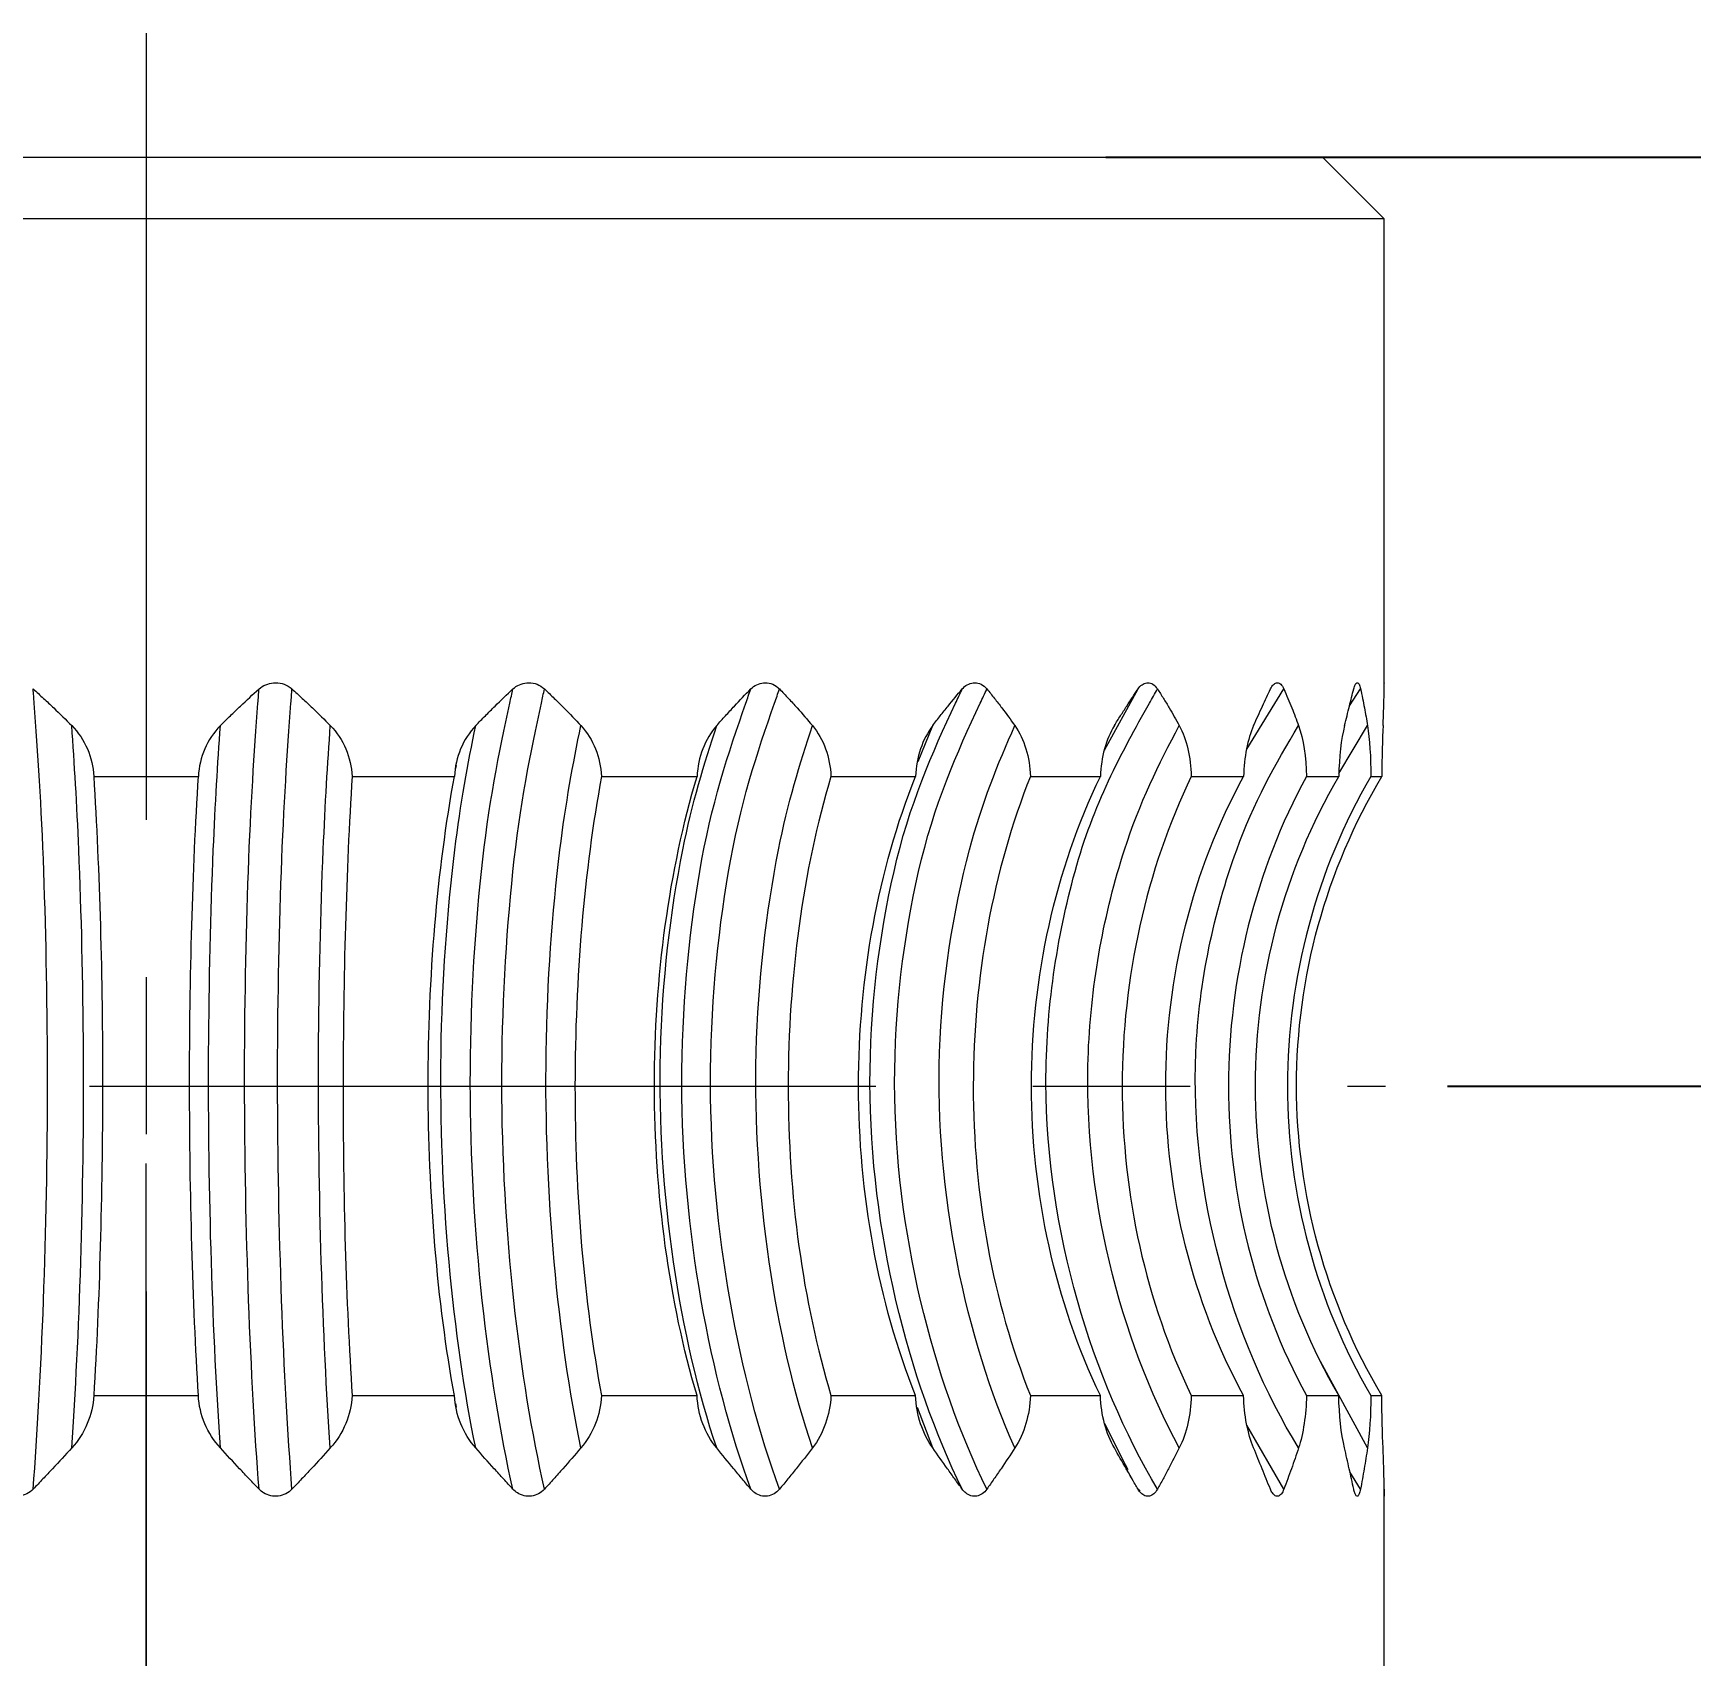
# Model space of a CAD drawing. Header units: millimetres. Extents: x 2 to 295, y 1 to 209.
# Drawn here: x 69.55 to 96.32, y 105.46 to 131.66 of the extents above; entities that cross this region are included whole.
import ezdxf

# ---------------------------------------------------------------- set-up
doc = ezdxf.new("R2010")
doc.units = ezdxf.units.MM
doc.linetypes.add('CENTER', pattern=[10.16, 6.35, -1.27, 1.27, -1.27])
doc.linetypes.add('CENTERX2', pattern=[20.32, 12.7, -2.54, 2.54, -2.54])
doc.layers.add('DIM', color=5, linetype='Continuous')
doc.layers.add('中心线', color=1, linetype='CENTER', lineweight=15)
doc.styles.add('SLDTEXTSTYLE0', font='TXT', dxfattribs={"width": 0.469})
doc.styles.add('SLDTEXTSTYLE14', font='TXT', dxfattribs={"width": 0.7})
doc.dimstyles.new('SLDDIMSTYLE1', dxfattribs={"dimtxt": 3.5, "dimasz": 3.5, "dimexe": 0, "dimexo": 0.0625, "dimgap": 0.875, "dimtad": 2, "dimlfac": 0.2, "dimrnd": 1e-09, "dimzin": 12, "dimdsep": 46, "dimtxsty": 'SLDTEXTSTYLE0', "dimsah": 1, "dimcen": 0.09, "dimadec": 0, "dimazin": 3, "dimtol": 1, "dimtp": -0.03, "dimtm": 0.08, "dimtfac": 1, "dimtofl": 0, "dimtmove": 0, "dimatfit": 3, "dimfxl": 0, "dimfrac": 2, "dimtolj": 1, "dimarcsym": 0})
doc.dimstyles.new('SLDDIMSTYLE2', dxfattribs={"dimtxt": 3.5, "dimasz": 3.5, "dimexe": 0, "dimexo": 0.0625, "dimgap": 0.875, "dimtad": 2, "dimlfac": 0.2, "dimrnd": 1e-09, "dimzin": 12, "dimdsep": 46, "dimtxsty": 'SLDTEXTSTYLE0', "dimsah": 1, "dimcen": 0.09, "dimadec": 0, "dimazin": 3, "dimtfac": 1, "dimtofl": 0, "dimtmove": 0, "dimatfit": 3, "dimfxl": 0, "dimfrac": 2, "dimtolj": 1, "dimtzin": 12, "dimarcsym": 0})

# ---------------------------------------------------------------- blocks, each defined once
blk = doc.blocks.new('_D_1')
at = {"layer": 'DIM'}
for p, q in [((86.873, 129.664), (139.005, 129.664)), ((138.005, 59.664), (138.005, 129.664)), ((89.873, 59.664), (139.005, 59.664))]:
    blk.add_line(p, q, dxfattribs=at)
for points in [[(138.005, 129.664), (137.467, 126.164), (138.544, 126.164)], [(138.005, 59.664), (138.544, 63.164), (137.467, 63.164)]]:
    blk.add_solid(points, dxfattribs=at)
at = {"layer": 'DIM', "char_height": 3.5, "attachment_point": 1, "rotation": 90, "style": 'SLDTEXTSTYLE14'}
for s, insert in [('0.03', (129.42, 93.448)), ('0.08', (133.494, 93.448)), ('-', (129.42, 92.087)), ('-', (133.494, 92.087)), ('14', (133.494, 88.004))]:
    blk.add_mtext(s, dxfattribs=dict(at, insert=insert))
blk = doc.blocks.new('_D_4')
at = {"layer": 'DIM'}
for p, q in [((92.394, 114.664), (124.913, 114.664)), ((123.913, 114.664), (123.913, 59.664)), ((89.873, 59.664), (124.913, 59.664))]:
    blk.add_line(p, q, dxfattribs=at)
for points in [[(123.913, 114.664), (123.375, 111.164), (124.452, 111.164)], [(123.913, 59.664), (124.452, 63.164), (123.375, 63.164)]]:
    blk.add_solid(points, dxfattribs=at)
at = {"layer": 'DIM', "insert": (119.402, 82.597), "char_height": 3.5, "attachment_point": 1, "rotation": 90, "style": 'SLDTEXTSTYLE14'}
blk.add_mtext('11', dxfattribs=at)
blk = doc.blocks.new('SW_CENTERMARKSYMBOL_0')
at = {"layer": '中心线', "color": 0}
for p, q in [((0, 12.5), (0, 18.75)), ((0, 0), (0, 12.5))]:
    blk.add_line(p, q, dxfattribs=at)

msp = doc.modelspace()

# ---------------------------------------------------------------- linework, layer by layer
at = {"color": 7, "linetype": 'Continuous', "lineweight": 15}
for p, q in [((52.373, 129.664), (71.373, 129.664)), ((71.373, 129.664), (90.373, 129.664)), ((91.373, 128.664), (90.373, 129.664)), ((71.373, 128.664), (51.373, 128.664)), ((91.373, 128.664), (71.373, 128.664)), ((91.373, 121.171), (91.373, 128.664)), ((76.38, 119.839), (76.371, 119.791)), ((70.528, 119.664), (72.218, 119.664)), ((74.701, 119.664), (76.354, 119.664)), ((78.729, 119.664), (80.273, 119.664)), ((82.435, 119.664), (83.802, 119.664)), ((85.657, 119.664), (86.788, 119.664)), ((88.256, 119.664), (89.101, 119.664)), ((90.116, 119.664), (90.638, 119.664)), ((91.157, 119.664), (91.334, 119.664)), ((70.528, 109.664), (72.218, 109.664)), ((74.701, 109.664), (76.354, 109.664)), ((76.371, 109.535), (76.38, 109.478)), ((78.729, 109.664), (80.273, 109.664)), ((82.435, 109.664), (83.802, 109.664)), ((85.657, 109.664), (86.788, 109.664)), ((88.256, 109.664), (89.101, 109.664)), ((90.116, 109.664), (90.638, 109.664)), ((91.157, 109.664), (91.334, 109.664)), ((87.235, 108.467), (87.195, 108.546)), ((87.319, 108.287), (87.212, 108.474)), ((87.395, 108.154), (87.422, 108.12)), ((91.373, 93.568), (91.373, 108.044))]:
    msp.add_line(p, q, dxfattribs=at)
at = {"color": 8, "linetype": 'Continuous', "lineweight": 15}
for p, q in [((86.854, 120.088), (87.395, 121.075)), ((89.151, 120.103), (89.751, 121.075)), ((90.811, 120.805), (90.99, 121.075)), ((83.842, 119.904), (84.079, 120.483)), ((90.639, 119.71), (91.102, 120.483)), ((91.102, 108.819), (90.343, 110.215)), ((84.079, 108.819), (83.835, 109.473)), ((87.195, 108.546), (86.857, 109.207)), ((89.751, 108.154), (89.155, 109.187)), ((90.99, 108.154), (90.818, 108.432))]:
    msp.add_line(p, q, dxfattribs=at)
at = {"color": 7, "linetype": 'Continuous', "lineweight": 15}
for points, knots in [([(69.549, 108.154), (69.685, 109.929), (69.781, 112.322), (69.782, 115.901), (69.759, 117.056), (69.683, 119.201), (69.624, 120.049), (69.56, 120.922), (69.555, 120.999), (69.549, 121.075)], [0.3987915, 0.3987915, 0.3987915, 0.3987915, 0.5490419, 0.5490419, 0.6242016, 0.6242016, 0.6993612, 0.6993612, 0.7065633, 0.7065633, 0.7065633, 0.7065633]), ([(69.549, 121.075), (69.605, 121.025), (69.661, 120.974), (69.716, 120.923), (69.772, 120.873), (69.827, 120.821), (69.881, 120.769), (69.98, 120.675), (70.077, 120.58), (70.172, 120.483)], [0, 0, 0, 0, 0.0000452671, 0.0000452671, 0.0000452671, 0.0000905365, 0.0000905365, 0.0000905365, 0.0001723095, 0.0001723095, 0.0001723095, 0.0001723095]), ([(72.574, 120.483), (72.627, 120.537), (72.68, 120.59), (72.734, 120.642), (72.788, 120.695), (72.842, 120.747), (72.897, 120.799), (72.996, 120.893), (73.096, 120.984), (73.197, 121.075)], [0, 0, 0, 0, 0.0000452681, 0.0000452681, 0.0000452681, 0.0000905364, 0.0000905364, 0.0000905364, 0.0001723055, 0.0001723055, 0.0001723055, 0.0001723055]), ([(73.197, 108.154), (73.061, 109.929), (72.965, 112.322), (72.964, 115.901), (72.987, 117.056), (73.063, 119.201), (73.122, 120.049), (73.186, 120.922), (73.192, 120.999), (73.197, 121.075)], [0.3987915, 0.3987915, 0.3987915, 0.3987915, 0.5490419, 0.5490419, 0.6242016, 0.6242016, 0.6993612, 0.6993612, 0.7065633, 0.7065633, 0.7065633, 0.7065633]), ([(73.197, 121.075), (73.229, 121.104), (73.267, 121.128), (73.307, 121.144), (73.347, 121.16), (73.39, 121.17), (73.433, 121.173), (73.479, 121.177), (73.526, 121.172), (73.571, 121.161), (73.616, 121.149), (73.66, 121.128), (73.698, 121.101), (73.709, 121.093), (73.72, 121.084), (73.73, 121.075)], [0, 0, 0, 0, 0.0000259963, 0.0000259963, 0.0000259963, 0.0000518736, 0.0000518736, 0.0000518736, 0.0000797156, 0.0000797156, 0.0000797156, 0.0001081413, 0.0001081413, 0.0001081413, 0.000116144, 0.000116144, 0.000116144, 0.000116144]), ([(73.73, 108.154), (73.594, 109.929), (73.498, 112.322), (73.497, 115.901), (73.52, 117.056), (73.596, 119.201), (73.655, 120.049), (73.719, 120.922), (73.724, 120.999), (73.73, 121.075)], [0.3987915, 0.3987915, 0.3987915, 0.3987915, 0.5490419, 0.5490419, 0.6242016, 0.6242016, 0.6993612, 0.6993612, 0.7065633, 0.7065633, 0.7065633, 0.7065633]), ([(73.73, 121.075), (73.786, 121.025), (73.841, 120.974), (73.896, 120.923), (73.951, 120.873), (74.006, 120.821), (74.06, 120.769), (74.158, 120.675), (74.255, 120.58), (74.349, 120.483)], [0, 0, 0, 0, 0.0000452671, 0.0000452671, 0.0000452671, 0.0000905365, 0.0000905365, 0.0000905365, 0.0001723095, 0.0001723095, 0.0001723095, 0.0001723095]), ([(77.298, 108.154), (76.896, 109.929), (76.612, 112.322), (76.609, 115.901), (76.677, 117.056), (76.902, 119.201), (77.076, 120.049), (77.265, 120.922), (77.282, 120.999), (77.298, 121.075)], [0.3987915, 0.3987915, 0.3987915, 0.3987915, 0.5490419, 0.5490419, 0.6242016, 0.6242016, 0.6993612, 0.6993612, 0.7065633, 0.7065633, 0.7065633, 0.7065633]), ([(76.698, 120.483), (76.749, 120.537), (76.801, 120.59), (76.853, 120.642), (76.905, 120.695), (76.957, 120.747), (77.01, 120.799), (77.105, 120.893), (77.201, 120.984), (77.298, 121.075)], [0, 0, 0, 0, 0.0000452681, 0.0000452681, 0.0000452681, 0.0000905364, 0.0000905364, 0.0000905364, 0.0001723055, 0.0001723055, 0.0001723055, 0.0001723055]), ([(77.808, 108.154), (77.406, 109.929), (77.121, 112.322), (77.119, 115.901), (77.187, 117.056), (77.411, 119.201), (77.586, 120.049), (77.775, 120.922), (77.791, 120.999), (77.808, 121.075)], [0.3987915, 0.3987915, 0.3987915, 0.3987915, 0.5490419, 0.5490419, 0.6242016, 0.6242016, 0.6993612, 0.6993612, 0.7065633, 0.7065633, 0.7065633, 0.7065633]), ([(77.298, 121.075), (77.329, 121.104), (77.365, 121.128), (77.404, 121.144), (77.442, 121.16), (77.483, 121.17), (77.524, 121.173), (77.568, 121.177), (77.613, 121.172), (77.656, 121.161), (77.699, 121.149), (77.741, 121.128), (77.778, 121.101), (77.788, 121.093), (77.798, 121.084), (77.808, 121.075)], [0, 0, 0, 0, 0.0000259963, 0.0000259963, 0.0000259963, 0.0000518736, 0.0000518736, 0.0000518736, 0.0000797156, 0.0000797156, 0.0000797156, 0.0001081413, 0.0001081413, 0.0001081413, 0.000116144, 0.000116144, 0.000116144, 0.000116144]), ([(77.808, 121.075), (77.861, 121.025), (77.914, 120.974), (77.966, 120.923), (78.019, 120.873), (78.071, 120.821), (78.122, 120.769), (78.215, 120.675), (78.307, 120.58), (78.396, 120.483)], [0, 0, 0, 0, 0.0000452671, 0.0000452671, 0.0000452671, 0.0000905365, 0.0000905365, 0.0000905365, 0.0001723095, 0.0001723095, 0.0001723095, 0.0001723095]), ([(81.14, 108.154), (80.49, 109.929), (80.03, 112.322), (80.026, 115.901), (80.136, 117.056), (80.498, 119.201), (80.782, 120.049), (81.087, 120.922), (81.114, 120.999), (81.14, 121.075)], [0.3987915, 0.3987915, 0.3987915, 0.3987915, 0.5490419, 0.5490419, 0.6242016, 0.6242016, 0.6993612, 0.6993612, 0.7065633, 0.7065633, 0.7065633, 0.7065633]), ([(81.604, 108.154), (80.954, 109.929), (80.494, 112.322), (80.489, 115.901), (80.6, 117.056), (80.962, 119.201), (81.245, 120.049), (81.551, 120.922), (81.577, 120.999), (81.604, 121.075)], [0.3987915, 0.3987915, 0.3987915, 0.3987915, 0.5490419, 0.5490419, 0.6242016, 0.6242016, 0.6993612, 0.6993612, 0.7065633, 0.7065633, 0.7065633, 0.7065633]), ([(80.59, 120.483), (80.637, 120.537), (80.684, 120.59), (80.732, 120.642), (80.78, 120.695), (80.828, 120.747), (80.876, 120.799), (80.963, 120.893), (81.052, 120.984), (81.14, 121.075)], [0, 0, 0, 0, 0.0000452681, 0.0000452681, 0.0000452681, 0.0000905364, 0.0000905364, 0.0000905364, 0.0001723055, 0.0001723055, 0.0001723055, 0.0001723055]), ([(81.14, 121.075), (81.168, 121.104), (81.202, 121.128), (81.236, 121.144), (81.271, 121.16), (81.309, 121.17), (81.346, 121.173), (81.386, 121.177), (81.427, 121.172), (81.466, 121.161), (81.505, 121.149), (81.544, 121.128), (81.577, 121.101), (81.586, 121.093), (81.595, 121.084), (81.604, 121.075)], [0, 0, 0, 0, 0.0000259963, 0.0000259963, 0.0000259963, 0.0000518736, 0.0000518736, 0.0000518736, 0.0000797156, 0.0000797156, 0.0000797156, 0.0001081413, 0.0001081413, 0.0001081413, 0.000116144, 0.000116144, 0.000116144, 0.000116144]), ([(81.604, 121.075), (81.652, 121.025), (81.7, 120.974), (81.748, 120.923), (81.795, 120.873), (81.842, 120.821), (81.889, 120.769), (81.973, 120.675), (82.055, 120.58), (82.136, 120.483)], [0, 0, 0, 0, 0.0000452671, 0.0000452671, 0.0000452671, 0.0000905365, 0.0000905365, 0.0000905365, 0.0001723095, 0.0001723095, 0.0001723095, 0.0001723095]), ([(84.555, 108.154), (83.685, 109.929), (83.07, 112.322), (83.064, 115.901), (83.211, 117.056), (83.697, 119.201), (84.075, 120.049), (84.484, 120.922), (84.52, 120.999), (84.555, 121.075)], [0.3987915, 0.3987915, 0.3987915, 0.3987915, 0.5490419, 0.5490419, 0.6242016, 0.6242016, 0.6993612, 0.6993612, 0.7065633, 0.7065633, 0.7065633, 0.7065633]), ([(84.953, 108.154), (84.083, 109.929), (83.468, 112.322), (83.462, 115.901), (83.609, 117.056), (84.095, 119.201), (84.473, 120.049), (84.882, 120.922), (84.918, 120.999), (84.953, 121.075)], [0.3987915, 0.3987915, 0.3987915, 0.3987915, 0.5490419, 0.5490419, 0.6242016, 0.6242016, 0.6993612, 0.6993612, 0.7065633, 0.7065633, 0.7065633, 0.7065633]), ([(84.079, 120.483), (84.12, 120.537), (84.161, 120.59), (84.202, 120.642), (84.244, 120.695), (84.285, 120.747), (84.327, 120.799), (84.403, 120.893), (84.479, 120.984), (84.555, 121.075)], [0, 0, 0, 0, 0.0000452681, 0.0000452681, 0.0000452681, 0.0000905364, 0.0000905364, 0.0000905364, 0.0001723055, 0.0001723055, 0.0001723055, 0.0001723055]), ([(84.555, 121.075), (84.58, 121.104), (84.608, 121.128), (84.638, 121.144), (84.668, 121.16), (84.7, 121.17), (84.733, 121.173), (84.767, 121.177), (84.802, 121.172), (84.835, 121.161), (84.869, 121.149), (84.902, 121.128), (84.93, 121.101), (84.938, 121.093), (84.946, 121.084), (84.953, 121.075)], [0, 0, 0, 0, 0.0000259963, 0.0000259963, 0.0000259963, 0.0000518736, 0.0000518736, 0.0000518736, 0.0000797156, 0.0000797156, 0.0000797156, 0.0001081413, 0.0001081413, 0.0001081413, 0.000116144, 0.000116144, 0.000116144, 0.000116144]), ([(84.953, 121.075), (84.995, 121.025), (85.036, 120.974), (85.076, 120.923), (85.117, 120.873), (85.157, 120.821), (85.196, 120.769), (85.268, 120.675), (85.337, 120.58), (85.406, 120.483)], [0, 0, 0, 0, 0.0000452671, 0.0000452671, 0.0000452671, 0.0000905365, 0.0000905365, 0.0000905365, 0.0001723095, 0.0001723095, 0.0001723095, 0.0001723095]), ([(87.709, 108.154), (86.657, 109.929), (85.913, 112.322), (85.906, 115.901), (86.084, 117.056), (86.671, 119.201), (87.129, 120.049), (87.623, 120.922), (87.666, 120.999), (87.709, 121.075)], [0.3987915, 0.3987915, 0.3987915, 0.3987915, 0.5490419, 0.5490419, 0.6242016, 0.6242016, 0.6993612, 0.6993612, 0.7065633, 0.7065633, 0.7065633, 0.7065633]), ([(87.013, 120.483), (87.046, 120.537), (87.079, 120.59), (87.112, 120.642), (87.145, 120.695), (87.179, 120.747), (87.212, 120.799), (87.273, 120.893), (87.334, 120.984), (87.395, 121.075)], [0, 0, 0, 0, 0.0000452681, 0.0000452681, 0.0000452681, 0.0000905364, 0.0000905364, 0.0000905364, 0.0001723055, 0.0001723055, 0.0001723055, 0.0001723055]), ([(87.395, 121.075), (87.414, 121.104), (87.437, 121.128), (87.46, 121.144), (87.484, 121.16), (87.51, 121.17), (87.535, 121.173), (87.562, 121.177), (87.59, 121.172), (87.616, 121.161), (87.643, 121.149), (87.669, 121.128), (87.691, 121.101), (87.697, 121.093), (87.704, 121.084), (87.709, 121.075)], [0, 0, 0, 0, 0.0000259963, 0.0000259963, 0.0000259963, 0.0000518736, 0.0000518736, 0.0000518736, 0.0000797156, 0.0000797156, 0.0000797156, 0.0001081413, 0.0001081413, 0.0001081413, 0.000116144, 0.000116144, 0.000116144, 0.000116144]), ([(87.709, 121.075), (87.742, 121.025), (87.774, 120.974), (87.806, 120.923), (87.837, 120.873), (87.869, 120.821), (87.899, 120.769), (87.955, 120.675), (88.009, 120.58), (88.062, 120.483)], [0, 0, 0, 0, 0.0000452671, 0.0000452671, 0.0000452671, 0.0000905365, 0.0000905365, 0.0000905365, 0.0001723095, 0.0001723095, 0.0001723095, 0.0001723095]), ([(89.263, 120.483), (89.286, 120.537), (89.31, 120.59), (89.334, 120.642), (89.358, 120.695), (89.381, 120.747), (89.405, 120.799), (89.448, 120.893), (89.491, 120.984), (89.533, 121.075)], [0, 0, 0, 0, 0.0000452681, 0.0000452681, 0.0000452681, 0.0000905364, 0.0000905364, 0.0000905364, 0.0001723055, 0.0001723055, 0.0001723055, 0.0001723055]), ([(89.533, 121.075), (89.547, 121.104), (89.563, 121.128), (89.579, 121.144), (89.596, 121.16), (89.614, 121.17), (89.631, 121.173), (89.65, 121.177), (89.669, 121.172), (89.687, 121.161), (89.706, 121.149), (89.724, 121.128), (89.739, 121.101), (89.743, 121.093), (89.747, 121.084), (89.751, 121.075)], [0, 0, 0, 0, 0.0000259963, 0.0000259963, 0.0000259963, 0.0000518736, 0.0000518736, 0.0000518736, 0.0000797156, 0.0000797156, 0.0000797156, 0.0001081413, 0.0001081413, 0.0001081413, 0.000116144, 0.000116144, 0.000116144, 0.000116144]), ([(89.751, 121.075), (89.773, 121.025), (89.795, 120.974), (89.817, 120.923), (89.838, 120.873), (89.859, 120.821), (89.88, 120.769), (89.918, 120.675), (89.954, 120.58), (89.989, 120.483)], [0, 0, 0, 0, 0.0000452671, 0.0000452671, 0.0000452671, 0.0000905365, 0.0000905365, 0.0000905365, 0.0001723095, 0.0001723095, 0.0001723095, 0.0001723095]), ([(90.731, 120.483), (90.744, 120.537), (90.757, 120.59), (90.771, 120.642), (90.784, 120.695), (90.797, 120.747), (90.81, 120.799), (90.833, 120.893), (90.856, 120.984), (90.879, 121.075)], [0, 0, 0, 0, 0.0000452681, 0.0000452681, 0.0000452681, 0.0000905364, 0.0000905364, 0.0000905364, 0.0001723055, 0.0001723055, 0.0001723055, 0.0001723055]), ([(90.879, 121.075), (90.886, 121.104), (90.894, 121.128), (90.903, 121.144), (90.911, 121.16), (90.92, 121.17), (90.93, 121.173), (90.939, 121.177), (90.949, 121.172), (90.958, 121.161), (90.967, 121.149), (90.976, 121.128), (90.984, 121.101), (90.986, 121.093), (90.988, 121.084), (90.99, 121.075)], [0, 0, 0, 0, 0.0000259963, 0.0000259963, 0.0000259963, 0.0000518736, 0.0000518736, 0.0000518736, 0.0000797156, 0.0000797156, 0.0000797156, 0.0001081413, 0.0001081413, 0.0001081413, 0.000116144, 0.000116144, 0.000116144, 0.000116144]), ([(90.99, 121.075), (91.001, 121.025), (91.012, 120.974), (91.022, 120.923), (91.032, 120.873), (91.042, 120.821), (91.052, 120.769), (91.07, 120.675), (91.086, 120.58), (91.102, 120.483)], [0, 0, 0, 0, 0.0000452671, 0.0000452671, 0.0000452671, 0.0000905365, 0.0000905365, 0.0000905365, 0.0001723095, 0.0001723095, 0.0001723095, 0.0001723095]), ([(91.353, 120.483), (91.356, 120.537), (91.358, 120.59), (91.36, 120.642), (91.362, 120.695), (91.363, 120.747), (91.365, 120.799), (91.368, 120.893), (91.37, 120.984), (91.371, 121.075)], [0, 0, 0, 0, 0.0000452681, 0.0000452681, 0.0000452681, 0.0000905364, 0.0000905364, 0.0000905364, 0.0001723055, 0.0001723055, 0.0001723055, 0.0001723055]), ([(91.371, 121.075), (91.372, 121.1), (91.373, 121.15), (91.373, 121.178), (91.373, 121.172), (91.373, 121.171)], [0, 0, 0, 0, 0.446887, 0.892484, 1, 1, 1, 1]), ([(70.172, 108.819), (70.296, 110.591), (70.374, 112.929), (70.356, 116.357), (70.329, 117.465), (70.256, 119.226), (70.215, 119.872), (70.172, 120.483)], [0.3995577, 0.3995577, 0.3995577, 0.3995577, 0.5490419, 0.5490419, 0.6242016, 0.6242016, 0.6797582, 0.6797582, 0.6797582, 0.6797582]), ([(72.574, 108.819), (72.45, 110.591), (72.372, 112.929), (72.39, 116.357), (72.417, 117.465), (72.49, 119.226), (72.531, 119.872), (72.574, 120.483)], [0.3995577, 0.3995577, 0.3995577, 0.3995577, 0.5490419, 0.5490419, 0.6242016, 0.6242016, 0.6797582, 0.6797582, 0.6797582, 0.6797582]), ([(74.349, 108.819), (74.225, 110.591), (74.148, 112.929), (74.165, 116.357), (74.193, 117.465), (74.266, 119.226), (74.307, 119.872), (74.349, 120.483)], [0.3995577, 0.3995577, 0.3995577, 0.3995577, 0.5490419, 0.5490419, 0.6242016, 0.6242016, 0.6797582, 0.6797582, 0.6797582, 0.6797582]), ([(76.698, 108.819), (76.332, 110.591), (76.103, 112.929), (76.155, 116.357), (76.236, 117.465), (76.452, 119.226), (76.572, 119.872), (76.698, 120.483)], [0.3995577, 0.3995577, 0.3995577, 0.3995577, 0.5490419, 0.5490419, 0.6242016, 0.6242016, 0.6797582, 0.6797582, 0.6797582, 0.6797582]), ([(78.396, 108.819), (78.03, 110.591), (77.801, 112.929), (77.853, 116.357), (77.934, 117.465), (78.15, 119.226), (78.27, 119.872), (78.396, 120.483)], [0.3995577, 0.3995577, 0.3995577, 0.3995577, 0.5490419, 0.5490419, 0.6242016, 0.6242016, 0.6797582, 0.6797582, 0.6797582, 0.6797582]), ([(80.59, 108.819), (79.997, 110.591), (79.626, 112.929), (79.71, 116.357), (79.842, 117.465), (80.191, 119.226), (80.387, 119.872), (80.59, 120.483)], [0.3995577, 0.3995577, 0.3995577, 0.3995577, 0.5490419, 0.5490419, 0.6242016, 0.6242016, 0.6797582, 0.6797582, 0.6797582, 0.6797582]), ([(82.136, 108.819), (81.543, 110.591), (81.172, 112.929), (81.257, 116.357), (81.388, 117.465), (81.737, 119.226), (81.933, 119.872), (82.136, 120.483)], [0.3995577, 0.3995577, 0.3995577, 0.3995577, 0.5490419, 0.5490419, 0.6242016, 0.6242016, 0.6797582, 0.6797582, 0.6797582, 0.6797582]), ([(85.406, 108.819), (84.612, 110.591), (84.116, 112.929), (84.229, 116.357), (84.405, 117.465), (84.872, 119.226), (85.133, 119.872), (85.406, 120.483)], [0.3995577, 0.3995577, 0.3995577, 0.3995577, 0.5490419, 0.5490419, 0.6242016, 0.6242016, 0.6797582, 0.6797582, 0.6797582, 0.6797582]), ([(88.062, 108.819), (87.102, 110.591), (86.502, 112.929), (86.639, 116.357), (86.852, 117.465), (87.417, 119.226), (87.733, 119.872), (88.062, 120.483)], [0.3995577, 0.3995577, 0.3995577, 0.3995577, 0.5490419, 0.5490419, 0.6242016, 0.6242016, 0.6797582, 0.6797582, 0.6797582, 0.6797582]), ([(89.989, 108.819), (88.905, 110.591), (88.228, 112.929), (88.382, 116.357), (88.622, 117.465), (89.26, 119.226), (89.617, 119.872), (89.989, 120.483)], [0.3995577, 0.3995577, 0.3995577, 0.3995577, 0.5490419, 0.5490419, 0.6242016, 0.6242016, 0.6797582, 0.6797582, 0.6797582, 0.6797582]), ([(70.528, 119.664), (70.621, 118.151), (70.672, 116.404), (70.67, 113.793), (70.656, 112.911), (70.609, 111.235), (70.575, 110.421), (70.528, 109.664)], [0, 0, 0, 0, 0.5, 0.5, 0.75, 0.75, 1, 1, 1, 1]), ([(72.218, 109.664), (72.125, 111.178), (72.077, 112.925), (72.075, 115.536), (72.087, 116.419), (72.135, 118.094), (72.172, 118.908), (72.218, 119.664)], [0, 0, 0, 0, 0.5, 0.5, 0.75, 0.75, 1, 1, 1, 1]), ([(74.701, 119.664), (74.605, 118.151), (74.557, 116.404), (74.555, 113.793), (74.566, 112.911), (74.615, 111.235), (74.653, 110.421), (74.701, 109.664)], [0, 0, 0, 0, 0.5, 0.5, 0.75, 0.75, 1, 1, 1, 1]), ([(76.354, 109.664), (76.076, 111.178), (75.932, 112.925), (75.929, 115.536), (75.966, 116.419), (76.109, 118.094), (76.215, 118.908), (76.354, 119.664)], [0, 0, 0, 0, 0.5, 0.5, 0.75, 0.75, 1, 1, 1, 1]), ([(78.729, 119.664), (78.449, 118.151), (78.303, 116.404), (78.3, 113.793), (78.336, 112.911), (78.48, 111.235), (78.589, 110.421), (78.729, 109.664)], [0, 0, 0, 0, 0.5, 0.5, 0.75, 0.75, 1, 1, 1, 1]), ([(80.273, 109.664), (79.822, 111.178), (79.586, 112.925), (79.584, 115.536), (79.644, 116.419), (79.875, 118.094), (80.047, 118.908), (80.273, 119.664)], [0, 0, 0, 0, 0.5, 0.5, 0.75, 0.75, 1, 1, 1, 1]), ([(82.435, 119.664), (81.982, 118.151), (81.746, 116.404), (81.744, 113.793), (81.803, 112.911), (82.034, 111.235), (82.209, 110.421), (82.435, 109.664)], [0, 0, 0, 0, 0.5, 0.5, 0.75, 0.75, 1, 1, 1, 1]), ([(83.802, 109.664), (83.199, 111.178), (82.882, 112.925), (82.881, 115.536), (82.961, 116.419), (83.269, 118.094), (83.5, 118.908), (83.802, 119.664)], [0, 0, 0, 0, 0.5, 0.5, 0.75, 0.75, 1, 1, 1, 1]), ([(85.657, 119.664), (85.052, 118.151), (84.735, 116.404), (84.734, 113.793), (84.813, 112.911), (85.123, 111.235), (85.355, 110.421), (85.657, 109.664)], [0, 0, 0, 0, 0.5, 0.5, 0.75, 0.75, 1, 1, 1, 1]), ([(86.788, 109.664), (86.059, 111.178), (85.675, 112.925), (85.674, 115.536), (85.771, 116.419), (86.144, 118.094), (86.423, 118.908), (86.788, 119.664)], [0, 0, 0, 0, 0.5, 0.5, 0.75, 0.75, 1, 1, 1, 1]), ([(88.256, 119.664), (87.525, 118.151), (87.141, 116.404), (87.14, 113.793), (87.236, 112.911), (87.61, 111.235), (87.89, 110.421), (88.256, 109.664)], [0, 0, 0, 0, 0.5, 0.5, 0.75, 0.75, 1, 1, 1, 1]), ([(89.101, 109.664), (88.277, 111.178), (87.843, 112.925), (87.842, 115.536), (87.952, 116.419), (88.373, 118.094), (88.689, 118.908), (89.101, 119.664)], [0, 0, 0, 0, 0.5, 0.5, 0.75, 0.75, 1, 1, 1, 1]), ([(90.116, 119.664), (89.291, 118.151), (88.857, 116.404), (88.857, 113.793), (88.965, 112.911), (89.387, 111.235), (89.704, 110.421), (90.116, 109.664)], [0, 0, 0, 0, 0.5, 0.5, 0.75, 0.75, 1, 1, 1, 1]), ([(90.638, 109.664), (89.756, 111.178), (89.291, 112.925), (89.291, 115.536), (89.408, 116.419), (89.859, 118.094), (90.197, 118.908), (90.638, 119.664)], [0, 0, 0, 0, 0.5, 0.5, 0.75, 0.75, 1, 1, 1, 1]), ([(91.157, 119.664), (90.274, 118.151), (89.809, 116.404), (89.809, 113.793), (89.926, 112.911), (90.378, 111.235), (90.716, 110.421), (91.157, 109.664)], [0, 0, 0, 0, 0.5, 0.5, 0.75, 0.75, 1, 1, 1, 1]), ([(91.334, 109.664), (90.432, 111.178), (89.956, 112.925), (89.956, 115.536), (90.076, 116.419), (90.537, 118.094), (90.883, 118.908), (91.334, 119.664)], [0, 0, 0, 0, 0.5, 0.5, 0.75, 0.75, 1, 1, 1, 1]), ([(70.172, 108.819), (70.07, 108.707), (69.966, 108.596), (69.863, 108.485), (69.811, 108.43), (69.758, 108.374), (69.706, 108.319), (69.654, 108.264), (69.602, 108.209), (69.549, 108.154)], [0, 0, 0, 0, 0.0000912389, 0.0000912389, 0.0000912389, 0.000136868, 0.000136868, 0.000136868, 0.0001825001, 0.0001825001, 0.0001825001, 0.0001825001]), ([(73.197, 108.154), (73.145, 108.209), (73.092, 108.264), (73.04, 108.319), (72.988, 108.374), (72.936, 108.429), (72.884, 108.485), (72.78, 108.596), (72.676, 108.707), (72.574, 108.819)], [0, 0, 0, 0, 0.0000456185, 0.0000456185, 0.0000456185, 0.0000912371, 0.0000912371, 0.0000912371, 0.0001825047, 0.0001825047, 0.0001825047, 0.0001825047]), ([(74.349, 108.819), (74.248, 108.707), (74.145, 108.596), (74.042, 108.485), (73.99, 108.43), (73.938, 108.374), (73.886, 108.319), (73.834, 108.264), (73.782, 108.209), (73.73, 108.154)], [0, 0, 0, 0, 0.0000912389, 0.0000912389, 0.0000912389, 0.000136868, 0.000136868, 0.000136868, 0.0001825001, 0.0001825001, 0.0001825001, 0.0001825001]), ([(77.298, 108.154), (77.248, 108.209), (77.198, 108.264), (77.147, 108.319), (77.097, 108.374), (77.047, 108.429), (76.997, 108.485), (76.897, 108.596), (76.797, 108.707), (76.698, 108.819)], [0, 0, 0, 0, 0.0000456185, 0.0000456185, 0.0000456185, 0.0000912371, 0.0000912371, 0.0000912371, 0.0001825047, 0.0001825047, 0.0001825047, 0.0001825047]), ([(78.396, 108.819), (78.3, 108.707), (78.203, 108.596), (78.105, 108.485), (78.056, 108.43), (78.006, 108.374), (77.957, 108.319), (77.907, 108.264), (77.857, 108.209), (77.808, 108.154)], [0, 0, 0, 0, 0.0000912389, 0.0000912389, 0.0000912389, 0.000136868, 0.000136868, 0.000136868, 0.0001825001, 0.0001825001, 0.0001825001, 0.0001825001]), ([(81.14, 108.154), (81.094, 108.209), (81.048, 108.264), (81.002, 108.319), (80.956, 108.374), (80.91, 108.429), (80.865, 108.485), (80.773, 108.596), (80.681, 108.707), (80.59, 108.819)], [0, 0, 0, 0, 0.0000456185, 0.0000456185, 0.0000456185, 0.0000912371, 0.0000912371, 0.0000912371, 0.0001825047, 0.0001825047, 0.0001825047, 0.0001825047]), ([(82.136, 108.819), (82.05, 108.707), (81.962, 108.596), (81.873, 108.485), (81.829, 108.43), (81.784, 108.374), (81.739, 108.319), (81.695, 108.264), (81.649, 108.209), (81.604, 108.154)], [0, 0, 0, 0, 0.0000912389, 0.0000912389, 0.0000912389, 0.000136868, 0.000136868, 0.000136868, 0.0001825001, 0.0001825001, 0.0001825001, 0.0001825001]), ([(84.555, 108.154), (84.516, 108.209), (84.476, 108.264), (84.436, 108.319), (84.397, 108.374), (84.357, 108.429), (84.317, 108.485), (84.238, 108.596), (84.158, 108.707), (84.079, 108.819)], [0, 0, 0, 0, 0.0000456185, 0.0000456185, 0.0000456185, 0.0000912371, 0.0000912371, 0.0000912371, 0.0001825047, 0.0001825047, 0.0001825047, 0.0001825047]), ([(85.406, 108.819), (85.332, 108.707), (85.258, 108.596), (85.183, 108.485), (85.145, 108.43), (85.107, 108.374), (85.069, 108.319), (85.031, 108.264), (84.992, 108.209), (84.953, 108.154)], [0, 0, 0, 0, 0.0000912389, 0.0000912389, 0.0000912389, 0.000136868, 0.000136868, 0.000136868, 0.0001825001, 0.0001825001, 0.0001825001, 0.0001825001]), ([(87.395, 108.154), (87.363, 108.209), (87.331, 108.264), (87.3, 108.319), (87.268, 108.374), (87.236, 108.429), (87.204, 108.485), (87.141, 108.596), (87.077, 108.707), (87.013, 108.819)], [0, 0, 0, 0, 0.0000456185, 0.0000456185, 0.0000456185, 0.0000912371, 0.0000912371, 0.0000912371, 0.0001825047, 0.0001825047, 0.0001825047, 0.0001825047]), ([(88.062, 108.819), (88.005, 108.707), (87.948, 108.596), (87.889, 108.485), (87.859, 108.43), (87.83, 108.374), (87.8, 108.319), (87.77, 108.264), (87.74, 108.209), (87.709, 108.154)], [0, 0, 0, 0, 0.0000912389, 0.0000912389, 0.0000912389, 0.000136868, 0.000136868, 0.000136868, 0.0001825001, 0.0001825001, 0.0001825001, 0.0001825001]), ([(89.533, 108.154), (89.511, 108.209), (89.489, 108.264), (89.467, 108.319), (89.444, 108.374), (89.422, 108.429), (89.399, 108.485), (89.354, 108.596), (89.309, 108.707), (89.263, 108.819)], [0, 0, 0, 0, 0.0000456185, 0.0000456185, 0.0000456185, 0.0000912371, 0.0000912371, 0.0000912371, 0.0001825047, 0.0001825047, 0.0001825047, 0.0001825047]), ([(89.989, 108.819), (89.951, 108.707), (89.913, 108.596), (89.873, 108.485), (89.853, 108.43), (89.833, 108.374), (89.813, 108.319), (89.793, 108.264), (89.772, 108.209), (89.751, 108.154)], [0, 0, 0, 0, 0.0000912389, 0.0000912389, 0.0000912389, 0.000136868, 0.000136868, 0.000136868, 0.0001825001, 0.0001825001, 0.0001825001, 0.0001825001]), ([(90.879, 108.154), (90.867, 108.209), (90.855, 108.264), (90.843, 108.319), (90.831, 108.374), (90.819, 108.429), (90.807, 108.485), (90.782, 108.596), (90.757, 108.707), (90.731, 108.819)], [0, 0, 0, 0, 0.0000456185, 0.0000456185, 0.0000456185, 0.0000912371, 0.0000912371, 0.0000912371, 0.0001825047, 0.0001825047, 0.0001825047, 0.0001825047]), ([(91.102, 108.819), (91.085, 108.707), (91.067, 108.596), (91.049, 108.485), (91.039, 108.43), (91.03, 108.374), (91.02, 108.319), (91.01, 108.264), (91, 108.209), (90.99, 108.154)], [0, 0, 0, 0, 0.0000912389, 0.0000912389, 0.0000912389, 0.000136868, 0.000136868, 0.000136868, 0.0001825001, 0.0001825001, 0.0001825001, 0.0001825001]), ([(91.371, 108.154), (91.371, 108.209), (91.37, 108.264), (91.369, 108.319), (91.367, 108.374), (91.366, 108.429), (91.365, 108.485), (91.362, 108.596), (91.358, 108.707), (91.353, 108.819)], [0, 0, 0, 0, 0.0000456184, 0.0000456184, 0.0000456184, 0.0000912368, 0.0000912368, 0.0000912368, 0.0001825042, 0.0001825042, 0.0001825042, 0.0001825042]), ([(69.549, 108.154), (69.52, 108.124), (69.485, 108.098), (69.448, 108.079), (69.411, 108.06), (69.369, 108.048), (69.328, 108.042), (69.287, 108.037), (69.245, 108.039), (69.205, 108.048), (69.165, 108.057), (69.126, 108.072), (69.091, 108.094), (69.064, 108.111), (69.039, 108.131), (69.016, 108.154)], [0, 0, 0, 0, 0.0000252356, 0.0000252356, 0.0000252356, 0.0000505013, 0.0000505013, 0.0000505013, 0.000075307, 0.000075307, 0.000075307, 0.0000998789, 0.0000998789, 0.0000998789, 0.0001191429, 0.0001191429, 0.0001191429, 0.0001191429]), ([(73.73, 108.154), (73.701, 108.124), (73.666, 108.098), (73.629, 108.079), (73.592, 108.06), (73.551, 108.048), (73.509, 108.042), (73.468, 108.037), (73.426, 108.039), (73.386, 108.048), (73.346, 108.057), (73.307, 108.072), (73.272, 108.094), (73.245, 108.111), (73.219, 108.131), (73.197, 108.154)], [0, 0, 0, 0, 0.0000252356, 0.0000252356, 0.0000252356, 0.0000505013, 0.0000505013, 0.0000505013, 0.000075307, 0.000075307, 0.000075307, 0.0000998789, 0.0000998789, 0.0000998789, 0.0001191429, 0.0001191429, 0.0001191429, 0.0001191429]), ([(77.808, 108.154), (77.78, 108.124), (77.747, 108.098), (77.711, 108.079), (77.676, 108.06), (77.637, 108.048), (77.597, 108.042), (77.558, 108.037), (77.517, 108.039), (77.479, 108.048), (77.441, 108.057), (77.404, 108.072), (77.37, 108.094), (77.344, 108.111), (77.32, 108.131), (77.298, 108.154)], [0, 0, 0, 0, 0.0000252356, 0.0000252356, 0.0000252356, 0.0000505013, 0.0000505013, 0.0000505013, 0.000075307, 0.000075307, 0.000075307, 0.0000998789, 0.0000998789, 0.0000998789, 0.0001191429, 0.0001191429, 0.0001191429, 0.0001191429]), ([(81.604, 108.154), (81.579, 108.124), (81.549, 108.098), (81.517, 108.079), (81.484, 108.06), (81.449, 108.048), (81.413, 108.042), (81.377, 108.037), (81.34, 108.039), (81.305, 108.048), (81.271, 108.057), (81.237, 108.072), (81.206, 108.094), (81.182, 108.111), (81.16, 108.131), (81.14, 108.154)], [0, 0, 0, 0, 0.0000252356, 0.0000252356, 0.0000252356, 0.0000505013, 0.0000505013, 0.0000505013, 0.000075307, 0.000075307, 0.000075307, 0.0000998789, 0.0000998789, 0.0000998789, 0.0001191429, 0.0001191429, 0.0001191429, 0.0001191429]), ([(84.953, 108.154), (84.932, 108.124), (84.907, 108.098), (84.879, 108.079), (84.851, 108.06), (84.821, 108.048), (84.79, 108.042), (84.759, 108.037), (84.728, 108.039), (84.697, 108.048), (84.668, 108.057), (84.638, 108.072), (84.612, 108.094), (84.592, 108.111), (84.572, 108.131), (84.555, 108.154)], [0, 0, 0, 0, 0.0000252356, 0.0000252356, 0.0000252356, 0.0000505013, 0.0000505013, 0.0000505013, 0.000075307, 0.000075307, 0.000075307, 0.0000998789, 0.0000998789, 0.0000998789, 0.0001191429, 0.0001191429, 0.0001191429, 0.0001191429]), ([(87.709, 108.154), (87.693, 108.124), (87.672, 108.098), (87.651, 108.079), (87.629, 108.06), (87.605, 108.048), (87.58, 108.042), (87.556, 108.037), (87.531, 108.039), (87.507, 108.048), (87.484, 108.057), (87.46, 108.072), (87.44, 108.094), (87.423, 108.111), (87.408, 108.131), (87.395, 108.154)], [0, 0, 0, 0, 0.0000252356, 0.0000252356, 0.0000252356, 0.0000505013, 0.0000505013, 0.0000505013, 0.000075307, 0.000075307, 0.000075307, 0.0000998789, 0.0000998789, 0.0000998789, 0.0001191429, 0.0001191429, 0.0001191429, 0.0001191429]), ([(89.751, 108.154), (89.74, 108.124), (89.726, 108.098), (89.711, 108.079), (89.696, 108.06), (89.679, 108.048), (89.663, 108.042), (89.646, 108.037), (89.629, 108.039), (89.612, 108.048), (89.596, 108.057), (89.579, 108.072), (89.565, 108.094), (89.553, 108.111), (89.543, 108.131), (89.533, 108.154)], [0, 0, 0, 0, 0.0000252356, 0.0000252356, 0.0000252356, 0.0000505013, 0.0000505013, 0.0000505013, 0.000075307, 0.000075307, 0.000075307, 0.0000998789, 0.0000998789, 0.0000998789, 0.0001191429, 0.0001191429, 0.0001191429, 0.0001191429]), ([(90.99, 108.154), (90.984, 108.124), (90.977, 108.098), (90.97, 108.079), (90.962, 108.06), (90.954, 108.048), (90.945, 108.042), (90.937, 108.037), (90.928, 108.039), (90.92, 108.048), (90.911, 108.057), (90.903, 108.072), (90.895, 108.094), (90.889, 108.111), (90.884, 108.131), (90.879, 108.154)], [0, 0, 0, 0, 0.0000252356, 0.0000252356, 0.0000252356, 0.0000505013, 0.0000505013, 0.0000505013, 0.000075307, 0.000075307, 0.000075307, 0.0000998789, 0.0000998789, 0.0000998789, 0.0001191429, 0.0001191429, 0.0001191429, 0.0001191429]), ([(91.371, 108.154), (91.372, 108.124), (91.372, 108.098), (91.372, 108.079), (91.373, 108.06), (91.373, 108.048), (91.373, 108.042), (91.373, 108.037), (91.373, 108.039), (91.373, 108.048), (91.373, 108.057), (91.372, 108.072), (91.372, 108.094), (91.372, 108.111), (91.372, 108.131), (91.371, 108.154)], [0, 0, 0, 0, 0.0000252355, 0.0000252355, 0.0000252355, 0.0000505012, 0.0000505012, 0.0000505012, 0.0000753071, 0.0000753071, 0.0000753071, 0.000099879, 0.000099879, 0.000099879, 0.0001191428, 0.0001191428, 0.0001191428, 0.0001191428])]:
    msp.add_open_spline(points, degree=3, knots=knots, dxfattribs=at)
for points in [[(70.172, 120.483), (70.388, 120.265), (70.512, 119.968), (70.528, 119.664)], [(72.574, 120.483), (72.358, 120.265), (72.234, 119.971), (72.218, 119.664)], [(74.349, 120.483), (74.563, 120.265), (74.686, 119.968), (74.701, 119.664)], [(76.698, 120.483), (76.49, 120.265), (76.369, 119.971), (76.354, 119.664)], [(78.396, 120.483), (78.598, 120.265), (78.714, 119.968), (78.729, 119.664)], [(80.59, 120.483), (80.399, 120.265), (80.287, 119.971), (80.273, 119.664)], [(82.136, 120.483), (82.318, 120.265), (82.422, 119.968), (82.435, 119.664)], [(84.079, 120.483), (83.912, 120.265), (83.814, 119.971), (83.802, 119.664)], [(85.406, 120.483), (85.559, 120.265), (85.646, 119.968), (85.657, 119.664)], [(87.013, 120.483), (86.878, 120.265), (86.798, 119.971), (86.788, 119.664)], [(88.062, 120.483), (88.181, 120.265), (88.247, 119.968), (88.256, 119.664)], [(89.263, 120.483), (89.166, 120.265), (89.108, 119.971), (89.101, 119.664)], [(89.989, 120.483), (90.068, 120.265), (90.111, 119.968), (90.116, 119.664)], [(90.731, 120.483), (90.677, 120.265), (90.643, 119.971), (90.638, 119.664)], [(91.102, 120.483), (91.138, 120.265), (91.155, 119.968), (91.157, 119.664)], [(91.353, 120.483), (91.344, 120.265), (91.335, 119.971), (91.334, 119.664)], [(70.528, 109.664), (70.512, 109.354), (70.384, 109.051), (70.172, 108.819)], [(72.574, 108.819), (72.361, 109.051), (72.234, 109.351), (72.218, 109.664)], [(74.701, 109.664), (74.685, 109.354), (74.559, 109.051), (74.349, 108.819)], [(76.698, 108.819), (76.493, 109.051), (76.37, 109.351), (76.354, 109.664)], [(78.729, 109.664), (78.714, 109.354), (78.595, 109.051), (78.396, 108.819)], [(80.59, 108.819), (80.401, 109.051), (80.287, 109.351), (80.273, 109.664)], [(82.435, 109.664), (82.421, 109.354), (82.315, 109.051), (82.136, 108.819)], [(84.079, 108.819), (83.915, 109.051), (83.815, 109.351), (83.802, 109.664)], [(85.657, 109.664), (85.646, 109.354), (85.557, 109.051), (85.406, 108.819)], [(87.013, 108.819), (86.88, 109.051), (86.798, 109.351), (86.788, 109.664)], [(88.256, 109.664), (88.247, 109.354), (88.179, 109.051), (88.062, 108.819)], [(89.263, 108.819), (89.168, 109.051), (89.108, 109.351), (89.101, 109.664)], [(90.116, 109.664), (90.11, 109.354), (90.066, 109.051), (89.989, 108.819)], [(90.731, 108.819), (90.677, 109.051), (90.643, 109.351), (90.638, 109.664)], [(91.157, 109.664), (91.155, 109.354), (91.137, 109.051), (91.102, 108.819)], [(91.353, 108.819), (91.344, 109.051), (91.335, 109.351), (91.334, 109.664)]]:
    msp.add_open_spline(points, degree=3, dxfattribs=at)
at = {"layer": '中心线', "linetype": 'CENTERX2', "lineweight": 0}
for p, q in [((71.373, 131.664), (71.373, 57.832)), ((50.138, 114.664), (91.394, 114.664))]:
    msp.add_line(p, q, dxfattribs=at)

# ---------------------------------------------------------------- block references
at = {"layer": '中心线'}
msp.add_blockref('SW_CENTERMARKSYMBOL_0', (71.373, 94.664), dxfattribs=at)

# ---------------------------------------------------------------- dimensions: what is measured, and where the dimension line sits
at = {"layer": 'DIM'}
for base, p1, p2, dimstyle, picture, middle in [((138.005, 129.664), (88.873, 59.664), (85.873, 129.664), 'SLDDIMSTYLE1', '_D_1', (138.005, 93.448)), ((123.913, 59.664), (91.394, 114.664), (88.873, 59.664), 'SLDDIMSTYLE2', '_D_4', (123.913, 83.958))]:
    dim = msp.add_linear_dim(base=base, p1=p1, p2=p2, angle=90, dimstyle=dimstyle, dxfattribs=at)
    dim.commit()
    dim.dimension.update_dxf_attribs({"geometry": picture, "text_midpoint": middle, "dimtype": 160})

doc.saveas('drawing.dxf')
